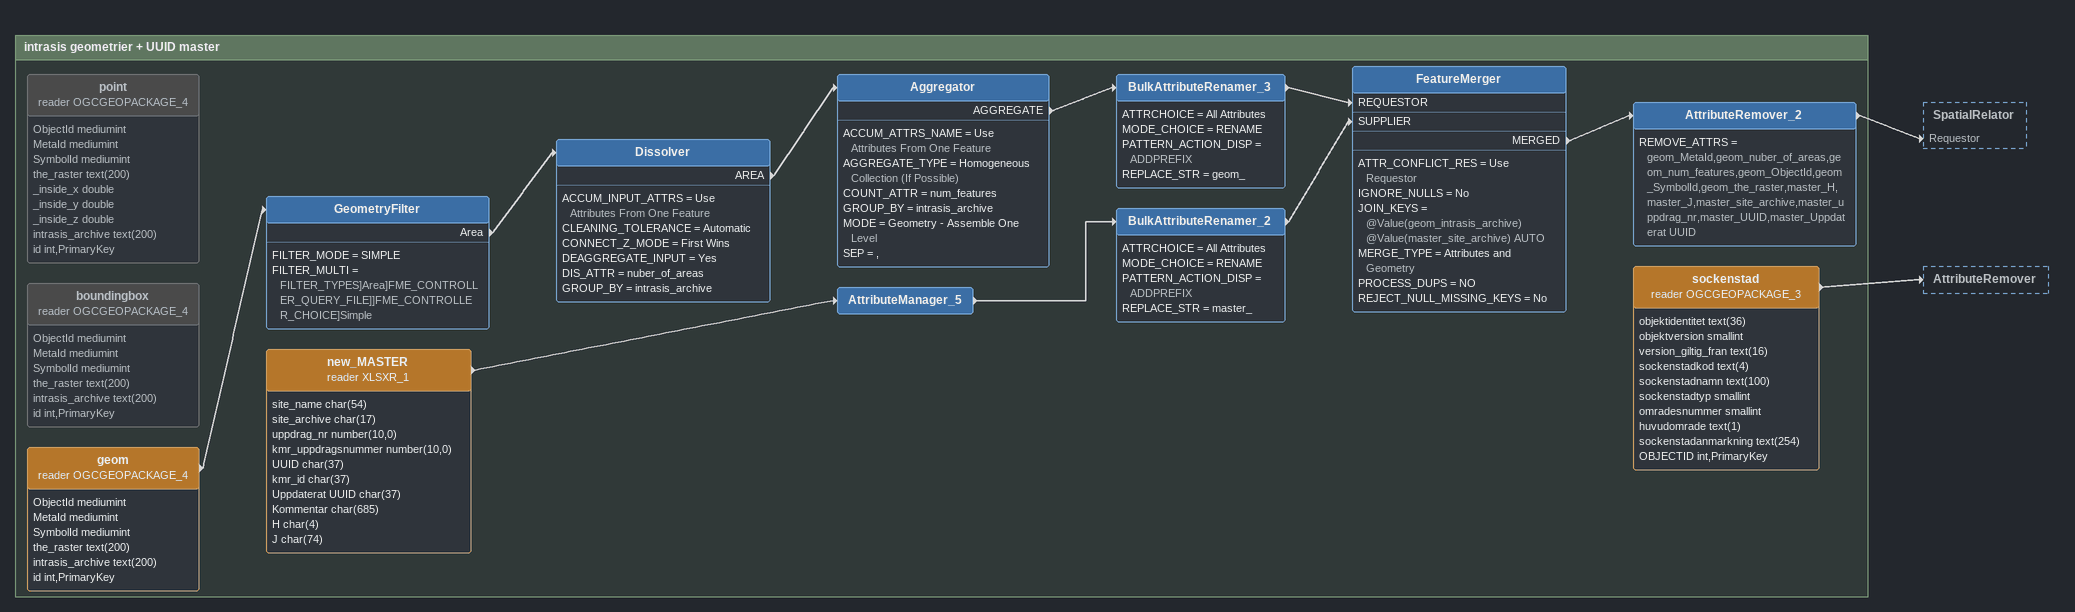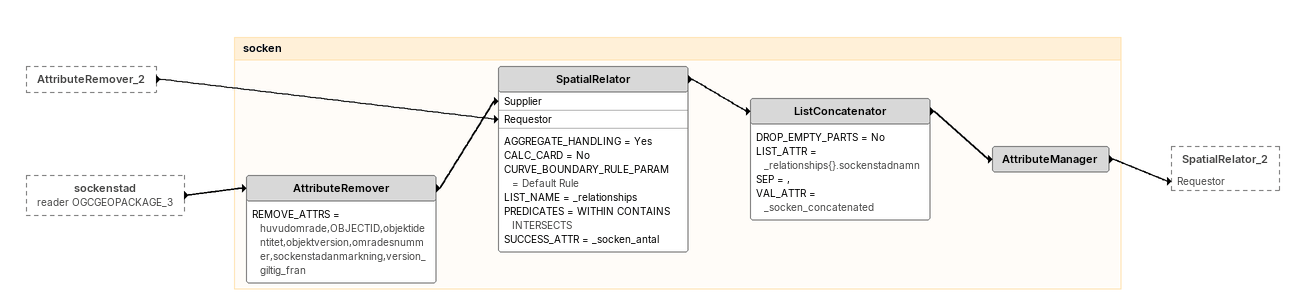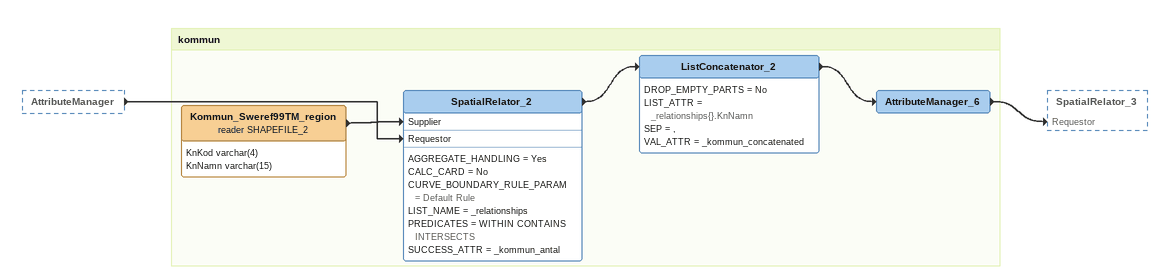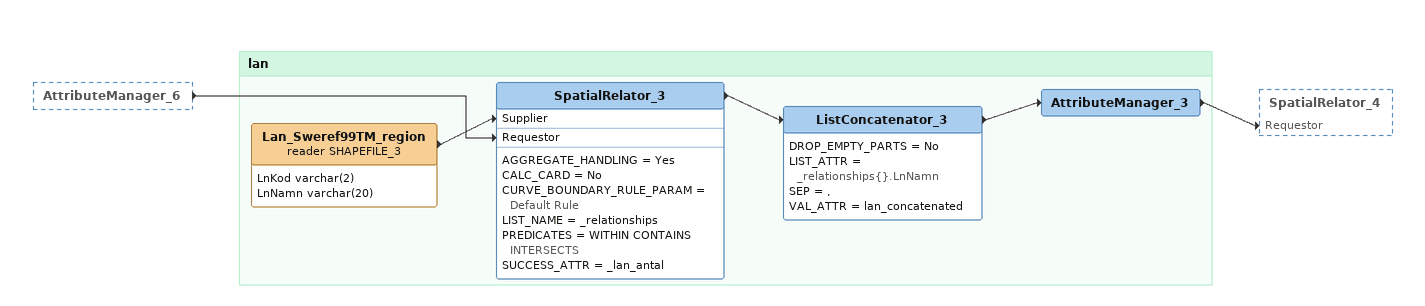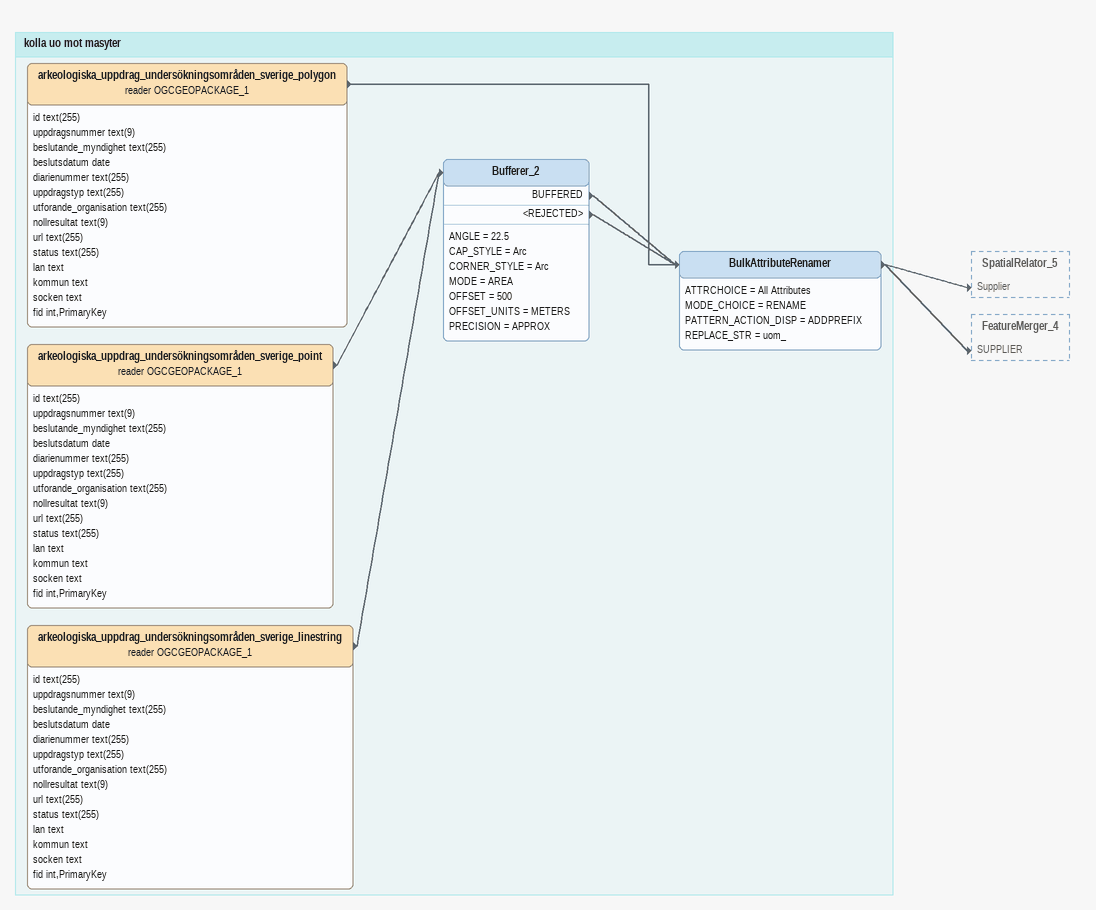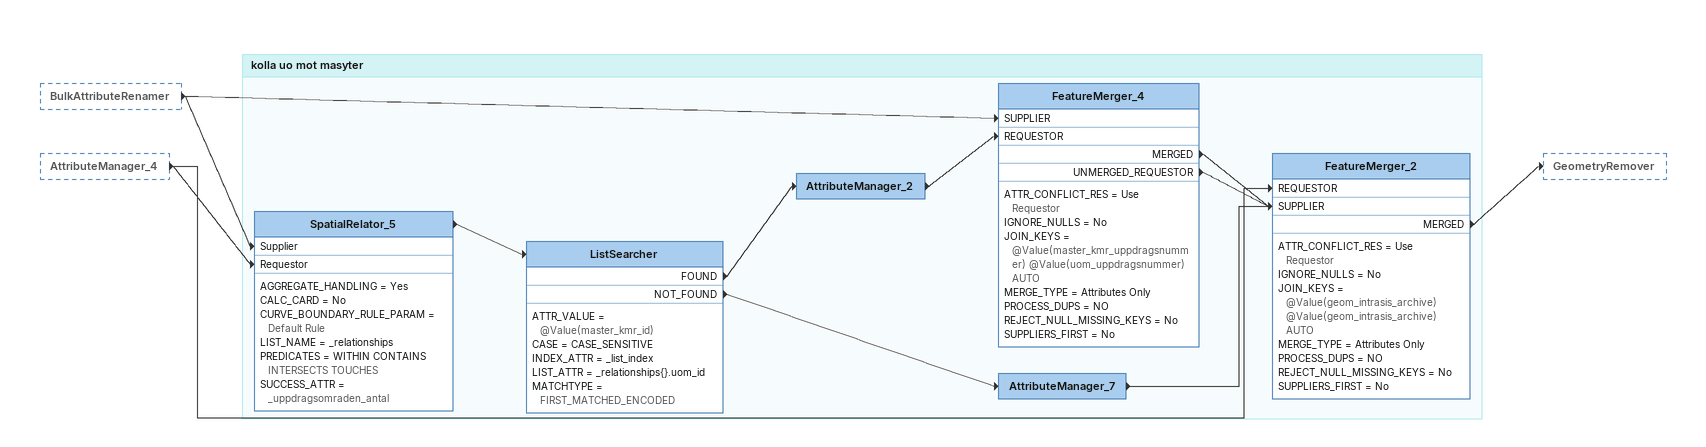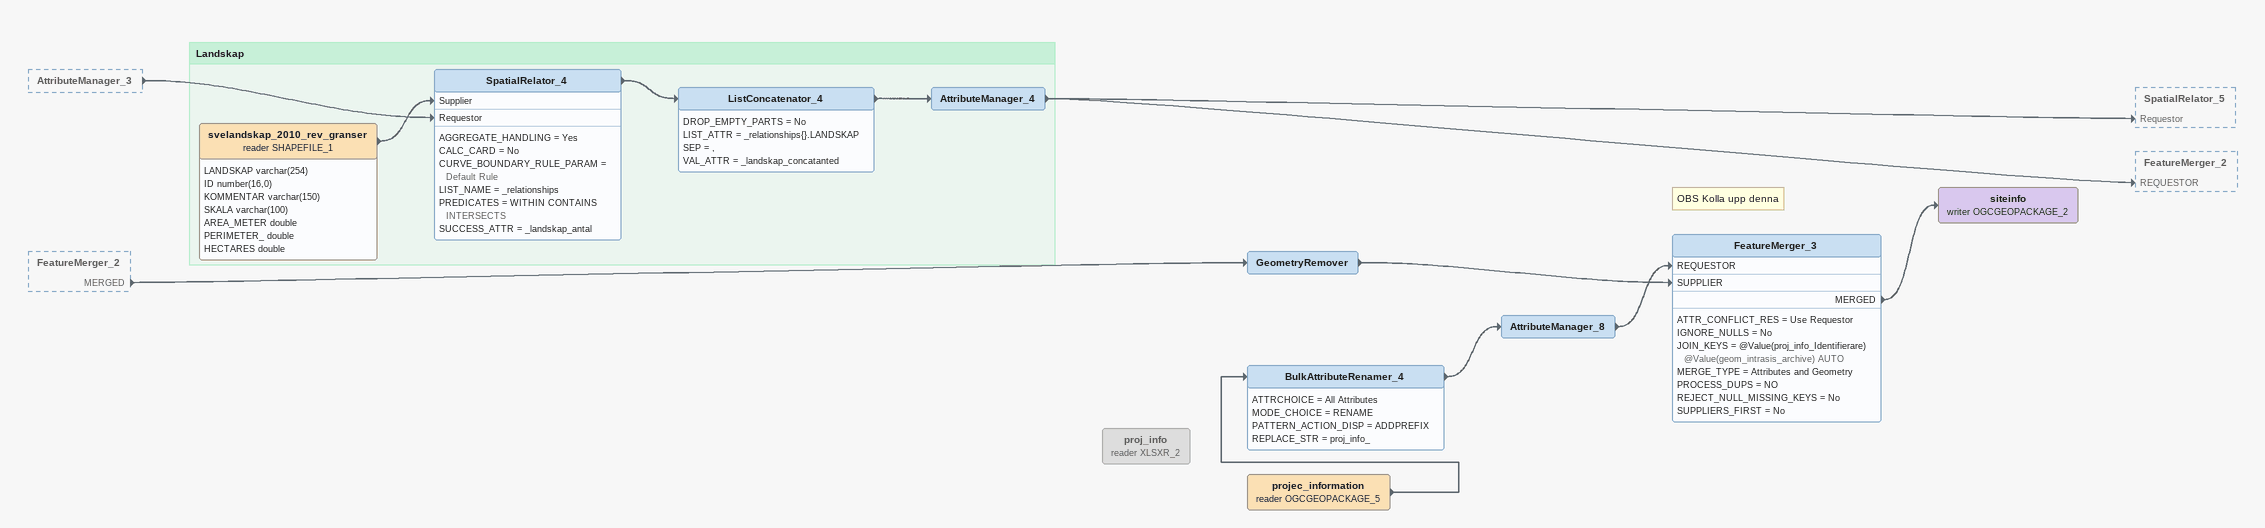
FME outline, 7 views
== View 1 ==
Bookmark: intrasis geometrier + UUID master
point (reader OGCGEOPACKAGE_4) [off]
    attributes: ObjectId mediumint, MetaId mediumint, SymbolId mediumint, the_raster text(200), _inside_x double, _inside_y double, _inside_z double, intrasis_archive text(200), id int,PrimaryKey
boundingbox (reader OGCGEOPACKAGE_4) [off]
    attributes: ObjectId mediumint, MetaId mediumint, SymbolId mediumint, the_raster text(200), intrasis_archive text(200), id int,PrimaryKey
geom (reader OGCGEOPACKAGE_4)
    attributes: ObjectId mediumint, MetaId mediumint, SymbolId mediumint, the_raster text(200), intrasis_archive text(200), id int,PrimaryKey
    -> GeometryFilter
GeometryFilter
    FILTER_MODE = SIMPLE
    FILTER_MULTI = FILTER_TYPES]Area]FME_CONTROLLER_QUERY_FILE]]FME_CONTROLLER_CHOICE]Simple
    Area -> Dissolver
Dissolver
    ACCUM_INPUT_ATTRS = Use Attributes From One Feature
    CLEANING_TOLERANCE = Automatic
    CONNECT_Z_MODE = First Wins
    DEAGGREGATE_INPUT = Yes
    DIS_ATTR = nuber_of_areas
    GROUP_BY = intrasis_archive
    AREA -> Aggregator
Aggregator
    ACCUM_ATTRS_NAME = Use Attributes From One Feature
    AGGREGATE_TYPE = Homogeneous Collection (If Possible)
    COUNT_ATTR = num_features
    GROUP_BY = intrasis_archive
    MODE = Geometry - Assemble One Level
    SEP = ,
    AGGREGATE -> BulkAttributeRenamer_3
BulkAttributeRenamer_3
    ATTRCHOICE = All Attributes
    MODE_CHOICE = RENAME
    PATTERN_ACTION_DISP = ADDPREFIX
    REPLACE_STR = geom_
    -> FeatureMerger [REQUESTOR]
new_MASTER (reader XLSXR_1)
    attributes: site_name char(54), site_archive char(17), uppdrag_nr number(10,0), kmr_uppdragsnummer number(10,0), UUID char(37), kmr_id char(37), Uppdaterat UUID char(37), Kommentar char(685), H char(4), J char(74)
    -> AttributeManager_5
AttributeManager_5
    -> BulkAttributeRenamer_2
BulkAttributeRenamer_2
    ATTRCHOICE = All Attributes
    MODE_CHOICE = RENAME
    PATTERN_ACTION_DISP = ADDPREFIX
    REPLACE_STR = master_
    -> FeatureMerger [SUPPLIER]
FeatureMerger
    ATTR_CONFLICT_RES = Use Requestor
    IGNORE_NULLS = No
    JOIN_KEYS = @Value(geom_intrasis_archive) @Value(master_site_archive) AUTO
    MERGE_TYPE = Attributes and Geometry
    PROCESS_DUPS = NO
    REJECT_NULL_MISSING_KEYS = No
    MERGED -> AttributeRemover_2
AttributeRemover_2
    REMOVE_ATTRS = geom_MetaId,geom_nuber_of_areas,geom_num_features,geom_ObjectId,geom_SymbolId,geom_the_raster,master_H,master_J,master_site_archive,master_uppdrag_nr,master_UUID,master_Uppdaterat UUID
    -> SpatialRelator [Requestor]
sockenstad (reader OGCGEOPACKAGE_3)
    attributes: objektidentitet text(36), objektversion smallint, version_giltig_fran text(16), sockenstadkod text(4), sockenstadnamn text(100), sockenstadtyp smallint, omradesnummer smallint, huvudomrade text(1), sockenstadanmarkning text(254), OBJECTID int,PrimaryKey
    -> AttributeRemover

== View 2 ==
AttributeRemover_2 [outside]
    -> SpatialRelator [Requestor]
sockenstad (reader OGCGEOPACKAGE_3) [outside]
    -> AttributeRemover

Bookmark: socken
AttributeRemover
    REMOVE_ATTRS = huvudomrade,OBJECTID,objektidentitet,objektversion,omradesnummer,sockenstadanmarkning,version_giltig_fran
    -> SpatialRelator [Supplier]
SpatialRelator
    AGGREGATE_HANDLING = Yes
    CALC_CARD = No
    CURVE_BOUNDARY_RULE_PARAM = Default Rule
    LIST_NAME = _relationships
    PREDICATES = WITHIN CONTAINS INTERSECTS
    SUCCESS_ATTR = _socken_antal
    -> ListConcatenator
ListConcatenator
    DROP_EMPTY_PARTS = No
    LIST_ATTR = _relationships{}.sockenstadnamn
    SEP = ,
    VAL_ATTR = _socken_concatenated
    -> AttributeManager
AttributeManager
    -> SpatialRelator_2 [Requestor]

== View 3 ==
AttributeManager [outside]
    -> SpatialRelator_2 [Requestor]

Bookmark: kommun
Kommun_Sweref99TM_region (reader SHAPEFILE_2)
    attributes: KnKod varchar(4), KnNamn varchar(15)
    -> SpatialRelator_2 [Supplier]
SpatialRelator_2
    AGGREGATE_HANDLING = Yes
    CALC_CARD = No
    CURVE_BOUNDARY_RULE_PARAM = Default Rule
    LIST_NAME = _relationships
    PREDICATES = WITHIN CONTAINS INTERSECTS
    SUCCESS_ATTR = _kommun_antal
    -> ListConcatenator_2
ListConcatenator_2
    DROP_EMPTY_PARTS = No
    LIST_ATTR = _relationships{}.KnNamn
    SEP = ,
    VAL_ATTR = _kommun_concatenated
    -> AttributeManager_6
AttributeManager_6
    -> SpatialRelator_3 [Requestor]

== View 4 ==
AttributeManager_6 [outside]
    -> SpatialRelator_3 [Requestor]

Bookmark: lan
Lan_Sweref99TM_region (reader SHAPEFILE_3)
    attributes: LnKod varchar(2), LnNamn varchar(20)
    -> SpatialRelator_3 [Supplier]
SpatialRelator_3
    AGGREGATE_HANDLING = Yes
    CALC_CARD = No
    CURVE_BOUNDARY_RULE_PARAM = Default Rule
    LIST_NAME = _relationships
    PREDICATES = WITHIN CONTAINS INTERSECTS
    SUCCESS_ATTR = _lan_antal
    -> ListConcatenator_3
ListConcatenator_3
    DROP_EMPTY_PARTS = No
    LIST_ATTR = _relationships{}.LnNamn
    SEP = ,
    VAL_ATTR = lan_concatenated
    -> AttributeManager_3
AttributeManager_3
    -> SpatialRelator_4 [Requestor]

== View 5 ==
Bookmark: kolla uo mot masyter
arkeologiska_uppdrag_undersökningsområden_sverige_polygon (reader OGCGEOPACKAGE_1)
    attributes: id text(255), uppdragsnummer text(9), beslutande_myndighet text(255), beslutsdatum date, diarienummer text(255), uppdragstyp text(255), utforande_organisation text(255), nollresultat text(9), url text(255), status text(255), lan text, kommun text, socken text, fid int,PrimaryKey
    -> BulkAttributeRenamer
arkeologiska_uppdrag_undersökningsområden_sverige_point (reader OGCGEOPACKAGE_1)
    attributes: id text(255), uppdragsnummer text(9), beslutande_myndighet text(255), beslutsdatum date, diarienummer text(255), uppdragstyp text(255), utforande_organisation text(255), nollresultat text(9), url text(255), status text(255), lan text, kommun text, socken text, fid int,PrimaryKey
    -> Bufferer_2
arkeologiska_uppdrag_undersökningsområden_sverige_linestring (reader OGCGEOPACKAGE_1)
    attributes: id text(255), uppdragsnummer text(9), beslutande_myndighet text(255), beslutsdatum date, diarienummer text(255), uppdragstyp text(255), utforande_organisation text(255), nollresultat text(9), url text(255), status text(255), lan text, kommun text, socken text, fid int,PrimaryKey
    -> Bufferer_2
Bufferer_2
    ANGLE = 22.5
    CAP_STYLE = Arc
    CORNER_STYLE = Arc
    MODE = AREA
    OFFSET = 500
    OFFSET_UNITS = METERS
    PRECISION = APPROX
    BUFFERED -> BulkAttributeRenamer
    <REJECTED> -> BulkAttributeRenamer
BulkAttributeRenamer
    ATTRCHOICE = All Attributes
    MODE_CHOICE = RENAME
    PATTERN_ACTION_DISP = ADDPREFIX
    REPLACE_STR = uom_
    -> SpatialRelator_5 [Supplier]
    -> FeatureMerger_4 [SUPPLIER]

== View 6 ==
BulkAttributeRenamer [outside]
    -> SpatialRelator_5 [Supplier]
    -> FeatureMerger_4 [SUPPLIER]
AttributeManager_4 [outside]
    -> SpatialRelator_5 [Requestor]
    -> FeatureMerger_2 [REQUESTOR]

Bookmark: kolla uo mot masyter
SpatialRelator_5
    AGGREGATE_HANDLING = Yes
    CALC_CARD = No
    CURVE_BOUNDARY_RULE_PARAM = Default Rule
    LIST_NAME = _relationships
    PREDICATES = WITHIN CONTAINS INTERSECTS TOUCHES
    SUCCESS_ATTR = _uppdragsomraden_antal
    -> ListSearcher
ListSearcher
    ATTR_VALUE = @Value(master_kmr_id)
    CASE = CASE_SENSITIVE
    INDEX_ATTR = _list_index
    LIST_ATTR = _relationships{}.uom_id
    MATCHTYPE = FIRST_MATCHED_ENCODED
    FOUND -> AttributeManager_2
    NOT_FOUND -> AttributeManager_7
AttributeManager_2
    -> FeatureMerger_4 [REQUESTOR]
FeatureMerger_4
    ATTR_CONFLICT_RES = Use Requestor
    IGNORE_NULLS = No
    JOIN_KEYS = @Value(master_kmr_uppdragsnummer) @Value(uom_uppdragsnummer) AUTO
    MERGE_TYPE = Attributes Only
    PROCESS_DUPS = NO
    REJECT_NULL_MISSING_KEYS = No
    SUPPLIERS_FIRST = No
    MERGED -> FeatureMerger_2 [SUPPLIER]
    UNMERGED_REQUESTOR -> FeatureMerger_2 [SUPPLIER]
AttributeManager_7
    -> FeatureMerger_2 [SUPPLIER]
FeatureMerger_2
    ATTR_CONFLICT_RES = Use Requestor
    IGNORE_NULLS = No
    JOIN_KEYS = @Value(geom_intrasis_archive) @Value(geom_intrasis_archive) AUTO
    MERGE_TYPE = Attributes Only
    PROCESS_DUPS = NO
    REJECT_NULL_MISSING_KEYS = No
    SUPPLIERS_FIRST = No
    MERGED -> GeometryRemover

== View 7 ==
AttributeManager_3 [outside]
    -> SpatialRelator_4 [Requestor]
FeatureMerger_2 [outside]
    MERGED -> GeometryRemover
GeometryRemover
    -> FeatureMerger_3 [SUPPLIER]
proj_info (reader XLSXR_2) [off]
projec_information (reader OGCGEOPACKAGE_5)
    -> BulkAttributeRenamer_4
BulkAttributeRenamer_4
    ATTRCHOICE = All Attributes
    MODE_CHOICE = RENAME
    PATTERN_ACTION_DISP = ADDPREFIX
    REPLACE_STR = proj_info_
    -> AttributeManager_8
AttributeManager_8
    -> FeatureMerger_3 [REQUESTOR]
Note: OBS Kolla upp denna
FeatureMerger_3
    ATTR_CONFLICT_RES = Use Requestor
    IGNORE_NULLS = No
    JOIN_KEYS = @Value(proj_info_Identifierare) @Value(geom_intrasis_archive) AUTO
    MERGE_TYPE = Attributes and Geometry
    PROCESS_DUPS = NO
    REJECT_NULL_MISSING_KEYS = No
    SUPPLIERS_FIRST = No
    MERGED -> siteinfo (writer OGCGEOPACKAGE_2)
siteinfo (writer OGCGEOPACKAGE_2)

Bookmark: Landskap
svelandskap_2010_rev_granser (reader SHAPEFILE_1)
    attributes: LANDSKAP varchar(254), ID number(16,0), KOMMENTAR varchar(150), SKALA varchar(100), AREA_METER double, PERIMETER_ double, HECTARES double
    -> SpatialRelator_4 [Supplier]
SpatialRelator_4
    AGGREGATE_HANDLING = Yes
    CALC_CARD = No
    CURVE_BOUNDARY_RULE_PARAM = Default Rule
    LIST_NAME = _relationships
    PREDICATES = WITHIN CONTAINS INTERSECTS
    SUCCESS_ATTR = _landskap_antal
    -> ListConcatenator_4
ListConcatenator_4
    DROP_EMPTY_PARTS = No
    LIST_ATTR = _relationships{}.LANDSKAP
    SEP = ,
    VAL_ATTR = _landskap_concatanted
    -> AttributeManager_4
AttributeManager_4
    -> SpatialRelator_5 [Requestor]
    -> FeatureMerger_2 [REQUESTOR]
